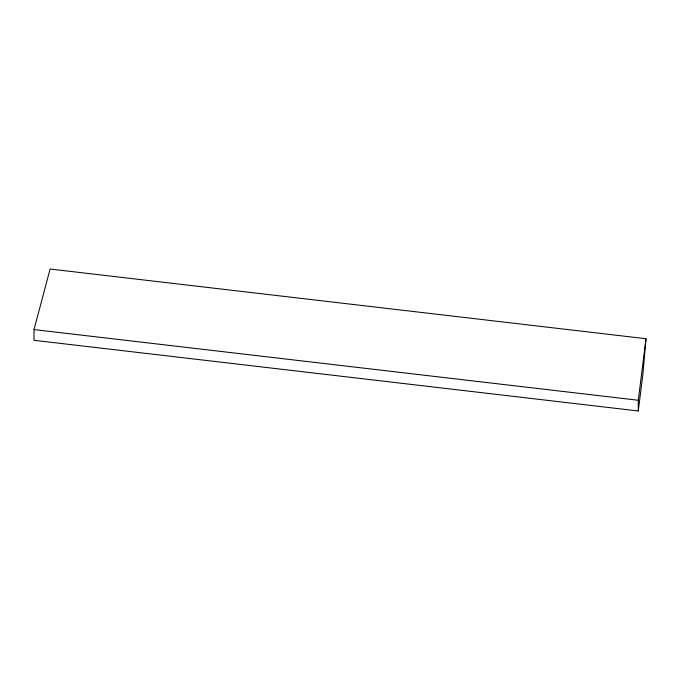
<?xml version="1.0" encoding="UTF-8"?>
<svg xmlns="http://www.w3.org/2000/svg" width="680" height="680" viewBox="0 0 680 680"><rect width="100%" height="100%" fill="white"/><g stroke="black" fill="none" stroke-linecap="round" stroke-linejoin="round"><path stroke-width="1.02" d="M34.017 329.587L34 340.306L638.274 410.975L642.94 373.736L646 338.716L50.108 269.025L34.017 329.587L638.29 400.256L638.274 410.975M638.29 400.256L646 338.716"/></g></svg>
